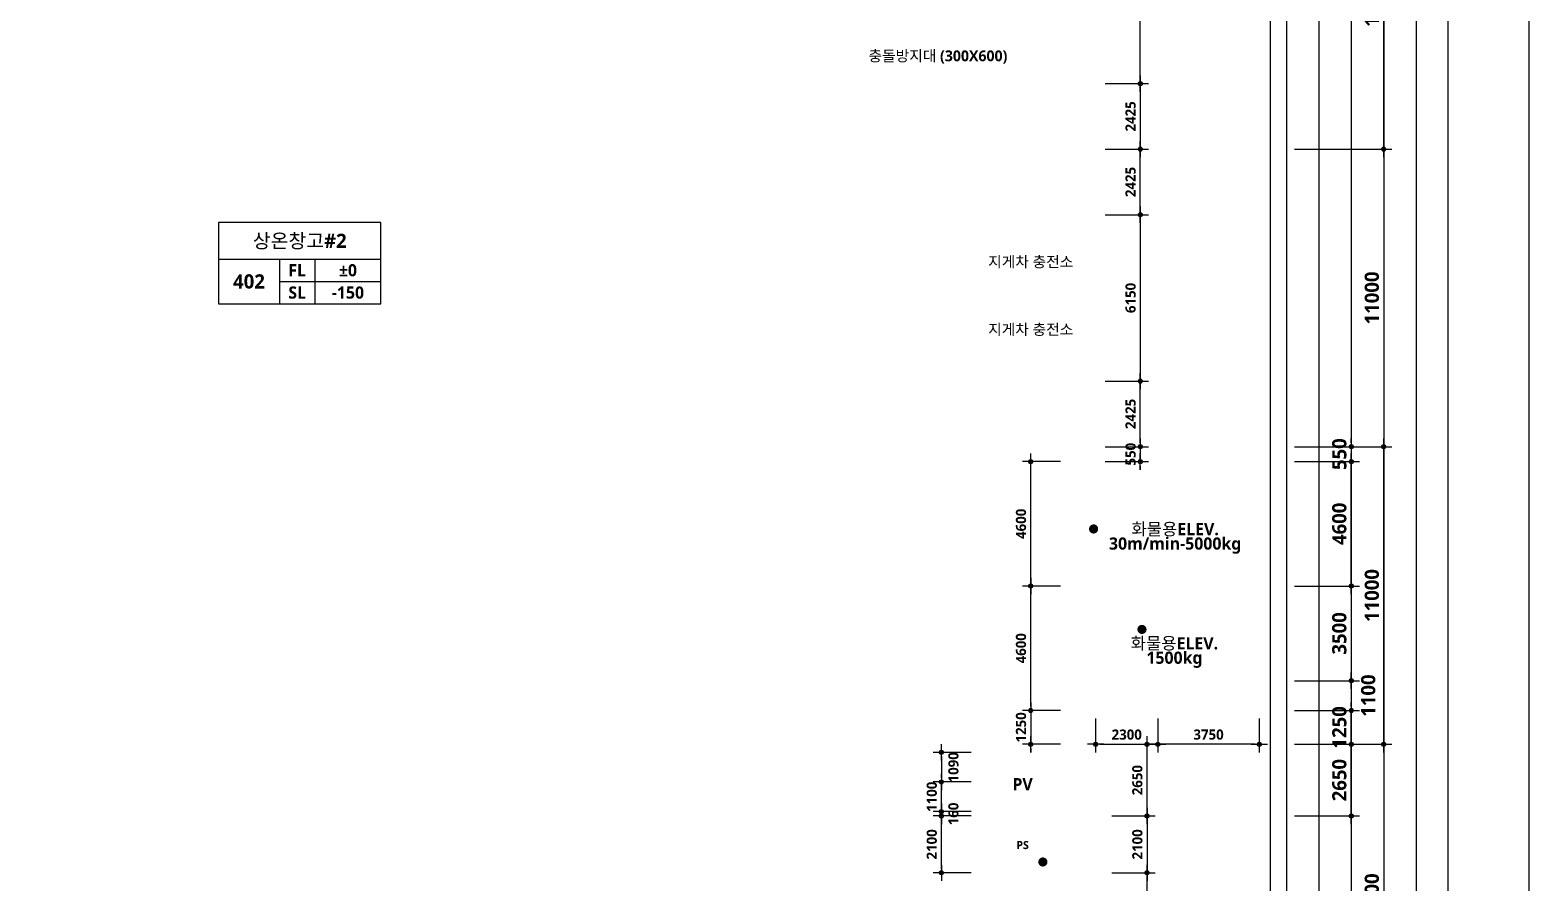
# Model space of a CAD drawing. Header units: millimetres. Extents: x -63924 to 190228206, y 0 to 456875599.
# Drawn here: x 122789 to 178200, y 669759 to 701257 of the extents above; entities that cross this region are included whole.
import ezdxf
from ezdxf.enums import TextEntityAlignment as Align

# ---------------------------------------------------------------- set-up
doc = ezdxf.new("R2010")
doc.units = ezdxf.units.MM
doc.header["$LTSCALE"] = 150
doc.header["$MEASUREMENT"] = 0
doc.header["$PDSIZE"] = -10
doc.layers.get('0').update_dxf_attribs({"linetype": 'CONTINUOUS'})
doc.layers.get('Defpoints').update_dxf_attribs({"color": 153, "linetype": 'CONTINUOUS'})
for name, color, linetype in [('A-ANNO-DIM', 4, 'CONTINUOUS'), ('A-ANNO-GRA1', 7, 'CONTINUOUS'), ('A-ANNO-LEAD', 4, 'CONTINUOUS'), ('A-ANNO-TEXT1', 7, 'CONTINUOUS'), ('A-ANNO-TEXT2', 3, 'CONTINUOUS'), ('A-FLOR-MARK-ARCH', 1, 'CONTINUOUS'), ('A-ST-AXIS-DIM', 7, 'CONTINUOUS')]:
    doc.layers.add(name, color=color, linetype=linetype)
for name, color, linetype, plot in [('Defpoint', 161, 'CONTINUOUS', False), ('G(그리드1)', 185, 'CONTINUOUS', False), ('G(그리드2)', 235, 'CONTINUOUS', False)]:
    doc.layers.add(name, color=color, linetype=linetype, plot=plot)
doc.styles.add('2020음성 1차', font='')
doc.styles.add('SH_나눔', font='')
doc.styles.add('SH_대대리576', font='')
doc.styles.add('SH_진천_나눔', font='')
doc.styles.get('2020음성 1차').set_extended_font_data('NanumGothic', bold=True)
doc.styles.get('SH_나눔').set_extended_font_data('NanumGothic', bold=True)
doc.styles.get('SH_대대리576').set_extended_font_data('NanumGothic', bold=True)
doc.styles.get('SH_진천_나눔').set_extended_font_data('NanumGothic', bold=True)
doc.dimstyles.new('SHP 300', dxfattribs={"dimscale": 150, "dimtxt": 3.5, "dimasz": 1, "dimexe": 2, "dimexo": 2, "dimgap": 1, "dimtad": 1, "dimdec": 0, "dimzin": 0, "dimdsep": 46, "dimtxsty": 'SH_대대리576', "dimblk": 'DIMDOT', "dimcen": 0.09, "dimclrt": 3, "dimadec": 0, "dimazin": 1, "dimtfac": 1, "dimtdec": 0, "dimtix": 1, "dimtmove": 2, "dimatfit": 0, "dimldrblk": 'DIMDOT', "dimfxl": 1, "dimtolj": 1, "dimtzin": 0, "dimarcsym": 0})
doc.dimstyles.new('SHP300내부', dxfattribs={"dimscale": 150, "dimtxt": 2.5, "dimasz": 1, "dimexe": 2, "dimexo": 2, "dimgap": 1, "dimtad": 1, "dimdec": 0, "dimzin": 0, "dimdsep": 46, "dimtxsty": 'SH_대대리576', "dimblk": 'DIMDOT', "dimcen": 0.09, "dimclrd": 256, "dimclre": 256, "dimclrt": 3, "dimadec": 0, "dimazin": 1, "dimtfac": 1, "dimtdec": 0, "dimtix": 1, "dimtmove": 2, "dimatfit": 0, "dimldrblk": 'DIMDOT', "dimfxl": 1, "dimtolj": 1, "dimtzin": 0, "dimlwd": -1, "dimlwe": -1, "dimarcsym": 0})

# ---------------------------------------------------------------- blocks, each defined once
blk = doc.blocks.new('DIMDOT')
at = {"color": 0}
blk.add_line((-2, 0), (2, 0), dxfattribs=at)
for radius in [0.5, 0.25]:
    blk.add_circle((0, 0), radius, dxfattribs=at)
blk = doc.blocks.new('*D1458')
at = {"layer": 'A-ST-AXIS-DIM', "color": 0, "lineweight": -2, "transparency": 16777216}
for p, q in [((169530, 674850), (173130, 674850)), ((172830, 674700), (172830, 663500)), ((169530, 663350), (173130, 663350))]:
    blk.add_line(p, q, dxfattribs=at)
at = {"layer": 'Defpoints', "color": 0, "transparency": 16777216}
for p in [(169230, 674850), (169230, 663350), (172830, 663350)]:
    blk.add_point(p, dxfattribs=at)
at = {"layer": 'A-ST-AXIS-DIM', "color": 0, "linetype": 'ByBlock', "lineweight": -2, "transparency": 16777216, "xscale": 150, "yscale": 150, "zscale": 150}
for p, rotation in [((172830, 674850), 90), ((172830, 663350), 270)]:
    blk.add_blockref('DIMDOT', p, dxfattribs=dict(at, rotation=rotation))
at = {"layer": 'A-ST-AXIS-DIM', "color": 3, "transparency": 16777216, "insert": (172391, 669100), "char_height": 525, "attachment_point": 5, "rotation": 90, "style": 'SH_대대리576'}
blk.add_mtext('\\A1;11500', dxfattribs=at)
blk = doc.blocks.new('*D1459')
at = {"layer": 'A-ST-AXIS-DIM', "color": 0, "lineweight": -2, "transparency": 16777216}
for p, q in [((169530, 685850), (173130, 685850)), ((172830, 675000), (172830, 685700)), ((169530, 674850), (173130, 674850))]:
    blk.add_line(p, q, dxfattribs=at)
at = {"layer": 'Defpoints', "color": 0, "transparency": 16777216}
for p in [(169230, 685850), (172830, 685850), (169230, 674850)]:
    blk.add_point(p, dxfattribs=at)
at = {"layer": 'A-ST-AXIS-DIM', "color": 0, "linetype": 'ByBlock', "lineweight": -2, "transparency": 16777216, "xscale": 150, "yscale": 150, "zscale": 150}
for p, rotation in [((172830, 685850), 90), ((172830, 674850), 270)]:
    blk.add_blockref('DIMDOT', p, dxfattribs=dict(at, rotation=rotation))
at = {"layer": 'A-ST-AXIS-DIM', "color": 3, "transparency": 16777216, "insert": (172392, 680350), "char_height": 525, "attachment_point": 5, "rotation": 90, "style": 'SH_대대리576'}
blk.add_mtext('\\A1;11000', dxfattribs=at)
blk = doc.blocks.new('*D1460')
at = {"layer": 'A-ST-AXIS-DIM', "color": 0, "lineweight": -2, "transparency": 16777216}
for p, q in [((169530, 696850), (173130, 696850)), ((172830, 696700), (172830, 686000)), ((169530, 685850), (173130, 685850))]:
    blk.add_line(p, q, dxfattribs=at)
at = {"layer": 'Defpoints', "color": 0, "transparency": 16777216}
for p in [(169230, 696850), (169230, 685850), (172830, 685850)]:
    blk.add_point(p, dxfattribs=at)
at = {"layer": 'A-ST-AXIS-DIM', "color": 0, "linetype": 'ByBlock', "lineweight": -2, "transparency": 16777216, "xscale": 150, "yscale": 150, "zscale": 150}
for p, rotation in [((172830, 696850), 90), ((172830, 685850), 270)]:
    blk.add_blockref('DIMDOT', p, dxfattribs=dict(at, rotation=rotation))
at = {"layer": 'A-ST-AXIS-DIM', "color": 3, "transparency": 16777216, "insert": (172392, 691350), "char_height": 525, "attachment_point": 5, "rotation": 90, "style": 'SH_대대리576'}
blk.add_mtext('\\A1;11000', dxfattribs=at)
blk = doc.blocks.new('*D1461')
at = {"layer": 'A-ST-AXIS-DIM', "color": 0, "lineweight": -2, "transparency": 16777216}
for p, q in [((169530, 707850), (173130, 707850)), ((172830, 697000), (172830, 707700)), ((169530, 696850), (173130, 696850))]:
    blk.add_line(p, q, dxfattribs=at)
at = {"layer": 'Defpoints', "color": 0, "transparency": 16777216}
for p in [(169230, 707850), (172830, 707850), (169230, 696850)]:
    blk.add_point(p, dxfattribs=at)
at = {"layer": 'A-ST-AXIS-DIM', "color": 0, "linetype": 'ByBlock', "lineweight": -2, "transparency": 16777216, "xscale": 150, "yscale": 150, "zscale": 150}
for p, rotation in [((172830, 707850), 90), ((172830, 696850), 270)]:
    blk.add_blockref('DIMDOT', p, dxfattribs=dict(at, rotation=rotation))
at = {"layer": 'A-ST-AXIS-DIM', "color": 3, "transparency": 16777216, "insert": (172392, 702350), "char_height": 525, "attachment_point": 5, "rotation": 90, "style": 'SH_대대리576'}
blk.add_mtext('\\A1;11000', dxfattribs=at)
blk = doc.blocks.new('*D1467')
at = {"layer": 'A-ST-AXIS-DIM', "color": 0, "lineweight": -2, "transparency": 16777216}
for p, q in [((169530, 672200), (171930, 672200)), ((171630, 672050), (171630, 664050)), ((169530, 663900), (171930, 663900))]:
    blk.add_line(p, q, dxfattribs=at)
at = {"layer": 'Defpoints', "color": 0, "transparency": 16777216}
for p in [(169230, 672200), (169230, 663900), (171630, 663900)]:
    blk.add_point(p, dxfattribs=at)
at = {"layer": 'A-ST-AXIS-DIM', "color": 0, "linetype": 'ByBlock', "lineweight": -2, "transparency": 16777216, "xscale": 150, "yscale": 150, "zscale": 150}
for p, rotation in [((171630, 672200), 90), ((171630, 663900), 270)]:
    blk.add_blockref('DIMDOT', p, dxfattribs=dict(at, rotation=rotation))
at = {"layer": 'A-ST-AXIS-DIM', "color": 3, "transparency": 16777216, "insert": (171190, 668050), "char_height": 525, "attachment_point": 5, "rotation": 90, "style": 'SH_대대리576'}
blk.add_mtext('\\A1;8300', dxfattribs=at)
blk = doc.blocks.new('*D1468')
at = {"layer": 'A-ST-AXIS-DIM', "color": 0, "lineweight": -2, "transparency": 16777216}
for p, q in [((169530, 674850), (171930, 674850)), ((171630, 672350), (171630, 674700)), ((169530, 672200), (171930, 672200))]:
    blk.add_line(p, q, dxfattribs=at)
at = {"layer": 'Defpoints', "color": 0, "transparency": 16777216}
for p in [(169230, 674850), (171630, 674850), (169230, 672200)]:
    blk.add_point(p, dxfattribs=at)
at = {"layer": 'A-ST-AXIS-DIM', "color": 0, "linetype": 'ByBlock', "lineweight": -2, "transparency": 16777216, "xscale": 150, "yscale": 150, "zscale": 150}
for p, rotation in [((171630, 674850), 90), ((171630, 672200), 270)]:
    blk.add_blockref('DIMDOT', p, dxfattribs=dict(at, rotation=rotation))
at = {"layer": 'A-ST-AXIS-DIM', "color": 3, "transparency": 16777216, "insert": (171190, 673525), "char_height": 525, "attachment_point": 5, "rotation": 90, "style": 'SH_대대리576'}
blk.add_mtext('\\A1;2650', dxfattribs=at)
blk = doc.blocks.new('*D1469')
at = {"layer": 'A-ST-AXIS-DIM', "color": 0, "lineweight": -2, "transparency": 16777216}
for p, q in [((169530, 680700), (171930, 680700)), ((171630, 680550), (171630, 677350)), ((169530, 677200), (171930, 677200))]:
    blk.add_line(p, q, dxfattribs=at)
at = {"layer": 'Defpoints', "color": 0, "transparency": 16777216}
for p in [(169230, 680700), (169230, 677200), (171630, 677200)]:
    blk.add_point(p, dxfattribs=at)
at = {"layer": 'A-ST-AXIS-DIM', "color": 0, "linetype": 'ByBlock', "lineweight": -2, "transparency": 16777216, "xscale": 150, "yscale": 150, "zscale": 150}
for p, rotation in [((171630, 680700), 90), ((171630, 677200), 270)]:
    blk.add_blockref('DIMDOT', p, dxfattribs=dict(at, rotation=rotation))
at = {"layer": 'A-ST-AXIS-DIM', "color": 3, "transparency": 16777216, "insert": (171190, 678950), "char_height": 525, "attachment_point": 5, "rotation": 90, "style": 'SH_대대리576'}
blk.add_mtext('\\A1;3500', dxfattribs=at)
blk = doc.blocks.new('*D1470')
at = {"layer": 'A-ST-AXIS-DIM', "color": 0, "lineweight": -2, "transparency": 16777216}
for p, q in [((169530, 685300), (171930, 685300)), ((171630, 680850), (171630, 685150)), ((169530, 680700), (171930, 680700))]:
    blk.add_line(p, q, dxfattribs=at)
at = {"layer": 'Defpoints', "color": 0, "transparency": 16777216}
for p in [(169230, 685300), (171630, 685300), (169230, 680700)]:
    blk.add_point(p, dxfattribs=at)
at = {"layer": 'A-ST-AXIS-DIM', "color": 0, "linetype": 'ByBlock', "lineweight": -2, "transparency": 16777216, "xscale": 150, "yscale": 150, "zscale": 150}
for p, rotation in [((171630, 685300), 90), ((171630, 680700), 270)]:
    blk.add_blockref('DIMDOT', p, dxfattribs=dict(at, rotation=rotation))
at = {"layer": 'A-ST-AXIS-DIM', "color": 3, "transparency": 16777216, "insert": (171190, 683000), "char_height": 525, "attachment_point": 5, "rotation": 90, "style": 'SH_대대리576'}
blk.add_mtext('\\A1;4600', dxfattribs=at)
blk = doc.blocks.new('*D1471')
at = {"layer": 'A-ST-AXIS-DIM', "color": 0, "lineweight": -2, "transparency": 16777216}
for p, q in [((171630, 686000), (171630, 686150)), ((169530, 685850), (171930, 685850)), ((171630, 685850), (171630, 685300)), ((169530, 685300), (171930, 685300)), ((171630, 685150), (171630, 685000))]:
    blk.add_line(p, q, dxfattribs=at)
at = {"layer": 'Defpoints', "color": 0, "transparency": 16777216}
for p in [(169230, 685850), (169230, 685300), (171630, 685300)]:
    blk.add_point(p, dxfattribs=at)
at = {"layer": 'A-ST-AXIS-DIM', "color": 0, "linetype": 'ByBlock', "lineweight": -2, "transparency": 16777216, "xscale": 150, "yscale": 150, "zscale": 150}
for p, rotation in [((171630, 685850), 270), ((171630, 685300), 90)]:
    blk.add_blockref('DIMDOT', p, dxfattribs=dict(at, rotation=rotation))
at = {"layer": 'A-ST-AXIS-DIM', "color": 3, "transparency": 16777216, "insert": (171191, 685575), "char_height": 525, "attachment_point": 5, "rotation": 90, "style": 'SH_대대리576'}
blk.add_mtext('\\A1;550', dxfattribs=at)
blk = doc.blocks.new('*D1472')
at = {"layer": 'A-ST-AXIS-DIM', "color": 0, "lineweight": -2, "transparency": 16777216}
for p, q in [((169530, 676100), (171930, 676100)), ((171630, 676250), (171630, 676400)), ((171630, 674850), (171630, 676100)), ((169530, 674850), (171930, 674850)), ((171630, 674700), (171630, 674550))]:
    blk.add_line(p, q, dxfattribs=at)
at = {"layer": 'Defpoints', "color": 0, "transparency": 16777216}
for p in [(169230, 676100), (171630, 676100), (169230, 674850)]:
    blk.add_point(p, dxfattribs=at)
at = {"layer": 'A-ST-AXIS-DIM', "color": 0, "linetype": 'ByBlock', "lineweight": -2, "transparency": 16777216, "xscale": 150, "yscale": 150, "zscale": 150}
for p, rotation in [((171630, 676100), 270), ((171630, 674850), 90)]:
    blk.add_blockref('DIMDOT', p, dxfattribs=dict(at, rotation=rotation))
at = {"layer": 'A-ST-AXIS-DIM', "color": 3, "transparency": 16777216, "insert": (171191, 675475), "char_height": 525, "attachment_point": 5, "rotation": 90, "style": 'SH_대대리576'}
blk.add_mtext('\\A1;1250', dxfattribs=at)
blk = doc.blocks.new('*D1473')
at = {"layer": 'A-ANNO-DIM', "transparency": 16777216}
for p, q in [((160880, 685300), (159480, 685300)), ((159780, 680850), (159780, 685150)), ((160880, 680700), (159480, 680700))]:
    blk.add_line(p, q, dxfattribs=at)
at = {"layer": 'Defpoints', "color": 0, "transparency": 16777216}
for p in [(159780, 685300), (161180, 685300), (161180, 680700)]:
    blk.add_point(p, dxfattribs=at)
at = {"layer": 'A-ANNO-DIM', "linetype": 'ByBlock', "transparency": 16777216, "xscale": 150, "yscale": 150, "zscale": 150}
for p, rotation in [((159780, 685300), 90), ((159780, 680700), 270)]:
    blk.add_blockref('DIMDOT', p, dxfattribs=dict(at, rotation=rotation))
at = {"layer": 'A-ANNO-DIM', "color": 3, "transparency": 16777216, "insert": (159423, 683000), "char_height": 375, "attachment_point": 5, "rotation": 90, "style": 'SH_대대리576'}
blk.add_mtext('\\A1;4600', dxfattribs=at)
blk = doc.blocks.new('*D1474')
at = {"layer": 'A-ANNO-DIM', "transparency": 16777216}
for p, q in [((160880, 680700), (159480, 680700)), ((159780, 676250), (159780, 680550)), ((160880, 676100), (159480, 676100))]:
    blk.add_line(p, q, dxfattribs=at)
at = {"layer": 'Defpoints', "color": 0, "transparency": 16777216}
for p in [(159780, 680700), (161180, 680700), (161180, 676100)]:
    blk.add_point(p, dxfattribs=at)
at = {"layer": 'A-ANNO-DIM', "linetype": 'ByBlock', "transparency": 16777216, "xscale": 150, "yscale": 150, "zscale": 150}
for p, rotation in [((159780, 680700), 90), ((159780, 676100), 270)]:
    blk.add_blockref('DIMDOT', p, dxfattribs=dict(at, rotation=rotation))
at = {"layer": 'A-ANNO-DIM', "color": 3, "transparency": 16777216, "insert": (159423, 678400), "char_height": 375, "attachment_point": 5, "rotation": 90, "style": 'SH_대대리576'}
blk.add_mtext('\\A1;4600', dxfattribs=at)
blk = doc.blocks.new('*D1475')
at = {"layer": 'A-ANNO-DIM', "transparency": 16777216}
for p, q in [((160880, 676100), (159480, 676100)), ((159780, 676250), (159780, 676400)), ((159780, 676100), (159780, 674850)), ((160880, 674850), (159480, 674850)), ((159780, 674700), (159780, 674550))]:
    blk.add_line(p, q, dxfattribs=at)
at = {"layer": 'Defpoints', "color": 0, "transparency": 16777216}
for p in [(161180, 676100), (159780, 674850), (161180, 674850)]:
    blk.add_point(p, dxfattribs=at)
at = {"layer": 'A-ANNO-DIM', "linetype": 'ByBlock', "transparency": 16777216, "xscale": 150, "yscale": 150, "zscale": 150}
for p, rotation in [((159780, 676100), 270), ((159780, 674850), 90)]:
    blk.add_blockref('DIMDOT', p, dxfattribs=dict(at, rotation=rotation))
at = {"layer": 'A-ANNO-DIM', "color": 3, "transparency": 16777216, "insert": (159423, 675475), "char_height": 375, "attachment_point": 5, "rotation": 90, "style": 'SH_대대리576'}
blk.add_mtext('\\A1;1250', dxfattribs=at)
blk = doc.blocks.new('*D1476')
at = {"layer": 'A-ANNO-DIM', "transparency": 16777216}
for p, q in [((162780, 670100), (164380, 670100)), ((164080, 664050), (164080, 669950)), ((162780, 663900), (164380, 663900))]:
    blk.add_line(p, q, dxfattribs=at)
at = {"layer": 'Defpoints', "color": 0, "transparency": 16777216}
for p in [(162480, 670100), (164080, 670100), (162480, 663900)]:
    blk.add_point(p, dxfattribs=at)
at = {"layer": 'A-ANNO-DIM', "linetype": 'ByBlock', "transparency": 16777216, "xscale": 150, "yscale": 150, "zscale": 150}
for p, rotation in [((164080, 670100), 90), ((164080, 663900), 270)]:
    blk.add_blockref('DIMDOT', p, dxfattribs=dict(at, rotation=rotation))
at = {"layer": 'A-ANNO-DIM', "color": 3, "transparency": 16777216, "insert": (163723, 667000), "char_height": 375, "attachment_point": 5, "rotation": 90, "style": 'SH_대대리576'}
blk.add_mtext('\\A1;6200', dxfattribs=at)
blk = doc.blocks.new('*D1477')
at = {"layer": 'A-ANNO-DIM', "transparency": 16777216}
for p, q in [((162780, 672200), (164380, 672200)), ((164080, 672050), (164080, 670250)), ((162780, 670100), (164380, 670100))]:
    blk.add_line(p, q, dxfattribs=at)
at = {"layer": 'Defpoints', "color": 0, "transparency": 16777216}
for p in [(162480, 672200), (162480, 670100), (164080, 670100)]:
    blk.add_point(p, dxfattribs=at)
at = {"layer": 'A-ANNO-DIM', "linetype": 'ByBlock', "transparency": 16777216, "xscale": 150, "yscale": 150, "zscale": 150}
for p, rotation in [((164080, 672200), 90), ((164080, 670100), 270)]:
    blk.add_blockref('DIMDOT', p, dxfattribs=dict(at, rotation=rotation))
at = {"layer": 'A-ANNO-DIM', "color": 3, "transparency": 16777216, "insert": (163724, 671150), "char_height": 375, "attachment_point": 5, "rotation": 90, "style": 'SH_대대리576'}
blk.add_mtext('\\A1;2100', dxfattribs=at)
blk = doc.blocks.new('*D1479')
at = {"layer": 'A-ANNO-DIM', "transparency": 16777216}
for p, q in [((162780, 674850), (164380, 674850)), ((164080, 672350), (164080, 674700)), ((162780, 672200), (164380, 672200))]:
    blk.add_line(p, q, dxfattribs=at)
at = {"layer": 'Defpoints', "color": 0, "transparency": 16777216}
for p in [(162480, 674850), (164080, 674850), (162480, 672200)]:
    blk.add_point(p, dxfattribs=at)
at = {"layer": 'A-ANNO-DIM', "linetype": 'ByBlock', "transparency": 16777216, "xscale": 150, "yscale": 150, "zscale": 150}
for p, rotation in [((164080, 674850), 90), ((164080, 672200), 270)]:
    blk.add_blockref('DIMDOT', p, dxfattribs=dict(at, rotation=rotation))
at = {"layer": 'A-ANNO-DIM', "color": 3, "transparency": 16777216, "insert": (163723, 673525), "char_height": 375, "attachment_point": 5, "rotation": 90, "style": 'SH_대대리576'}
blk.add_mtext('\\A1;2650', dxfattribs=at)
blk = doc.blocks.new('*D2211')
at = {"layer": 'A-ANNO-DIM', "transparency": 16777216}
for p, q in [((162530, 705425), (164130, 705425)), ((163830, 699425), (163830, 705275)), ((162530, 699275), (164130, 699275))]:
    blk.add_line(p, q, dxfattribs=at)
at = {"layer": 'Defpoints', "color": 0, "transparency": 16777216}
for p in [(162230, 705425), (163830, 705425), (162230, 699275)]:
    blk.add_point(p, dxfattribs=at)
at = {"layer": 'A-ANNO-DIM', "linetype": 'ByBlock', "transparency": 16777216, "xscale": 150, "yscale": 150, "zscale": 150}
for p, rotation in [((163830, 705425), 90), ((163830, 699275), 270)]:
    blk.add_blockref('DIMDOT', p, dxfattribs=dict(at, rotation=rotation))
at = {"layer": 'A-ANNO-DIM', "color": 3, "transparency": 16777216, "insert": (163473, 702350), "char_height": 375, "attachment_point": 5, "rotation": 90, "style": 'SH_대대리576'}
blk.add_mtext('\\A1;6150', dxfattribs=at)
blk = doc.blocks.new('*D2212')
at = {"layer": 'A-ANNO-DIM', "transparency": 16777216}
for p, q in [((162530, 699275), (164130, 699275)), ((163830, 699125), (163830, 697000)), ((162530, 696850), (164130, 696850))]:
    blk.add_line(p, q, dxfattribs=at)
at = {"layer": 'Defpoints', "color": 0, "transparency": 16777216}
for p in [(162230, 699275), (162230, 696850), (163830, 696850)]:
    blk.add_point(p, dxfattribs=at)
at = {"layer": 'A-ANNO-DIM', "linetype": 'ByBlock', "transparency": 16777216, "xscale": 150, "yscale": 150, "zscale": 150}
for p, rotation in [((163830, 699275), 90), ((163830, 696850), 270)]:
    blk.add_blockref('DIMDOT', p, dxfattribs=dict(at, rotation=rotation))
at = {"layer": 'A-ANNO-DIM', "color": 3, "transparency": 16777216, "insert": (163473, 698062), "char_height": 375, "attachment_point": 5, "rotation": 90, "style": 'SH_대대리576'}
blk.add_mtext('\\A1;2425', dxfattribs=at)
blk = doc.blocks.new('*D2213')
at = {"layer": 'A-ANNO-DIM', "transparency": 16777216}
for p, q in [((162530, 696850), (164130, 696850)), ((163830, 694575), (163830, 696700)), ((162530, 694425), (164130, 694425))]:
    blk.add_line(p, q, dxfattribs=at)
at = {"layer": 'Defpoints', "color": 0, "transparency": 16777216}
for p in [(162230, 696850), (163830, 696850), (162230, 694425)]:
    blk.add_point(p, dxfattribs=at)
at = {"layer": 'A-ANNO-DIM', "linetype": 'ByBlock', "transparency": 16777216, "xscale": 150, "yscale": 150, "zscale": 150}
for p, rotation in [((163830, 696850), 90), ((163830, 694425), 270)]:
    blk.add_blockref('DIMDOT', p, dxfattribs=dict(at, rotation=rotation))
at = {"layer": 'A-ANNO-DIM', "color": 3, "transparency": 16777216, "insert": (163473, 695637), "char_height": 375, "attachment_point": 5, "rotation": 90, "style": 'SH_대대리576'}
blk.add_mtext('\\A1;2425', dxfattribs=at)
blk = doc.blocks.new('*D2214')
at = {"layer": 'A-ANNO-DIM', "transparency": 16777216}
for p, q in [((162530, 694425), (164130, 694425)), ((163830, 694275), (163830, 688425)), ((162530, 688275), (164130, 688275))]:
    blk.add_line(p, q, dxfattribs=at)
at = {"layer": 'Defpoints', "color": 0, "transparency": 16777216}
for p in [(162230, 694425), (162230, 688275), (163830, 688275)]:
    blk.add_point(p, dxfattribs=at)
at = {"layer": 'A-ANNO-DIM', "linetype": 'ByBlock', "transparency": 16777216, "xscale": 150, "yscale": 150, "zscale": 150}
for p, rotation in [((163830, 694425), 90), ((163830, 688275), 270)]:
    blk.add_blockref('DIMDOT', p, dxfattribs=dict(at, rotation=rotation))
at = {"layer": 'A-ANNO-DIM', "color": 3, "transparency": 16777216, "insert": (163473, 691350), "char_height": 375, "attachment_point": 5, "rotation": 90, "style": 'SH_대대리576'}
blk.add_mtext('\\A1;6150', dxfattribs=at)
blk = doc.blocks.new('*D2215')
at = {"layer": 'A-ANNO-DIM', "transparency": 16777216}
for p, q in [((162530, 688275), (164130, 688275)), ((163830, 686000), (163830, 688125)), ((162530, 685850), (164130, 685850))]:
    blk.add_line(p, q, dxfattribs=at)
at = {"layer": 'Defpoints', "color": 0, "transparency": 16777216}
for p in [(162230, 688275), (163830, 688275), (162230, 685850)]:
    blk.add_point(p, dxfattribs=at)
at = {"layer": 'A-ANNO-DIM', "linetype": 'ByBlock', "transparency": 16777216, "xscale": 150, "yscale": 150, "zscale": 150}
for p, rotation in [((163830, 688275), 90), ((163830, 685850), 270)]:
    blk.add_blockref('DIMDOT', p, dxfattribs=dict(at, rotation=rotation))
at = {"layer": 'A-ANNO-DIM', "color": 3, "transparency": 16777216, "insert": (163473, 687062), "char_height": 375, "attachment_point": 5, "rotation": 90, "style": 'SH_대대리576'}
blk.add_mtext('\\A1;2425', dxfattribs=at)
blk = doc.blocks.new('*D2216')
at = {"layer": 'A-ANNO-DIM', "transparency": 16777216}
for p, q in [((163830, 686000), (163830, 686150)), ((162530, 685850), (164130, 685850)), ((163830, 685850), (163830, 685300)), ((162530, 685300), (164130, 685300)), ((163830, 685150), (163830, 685000))]:
    blk.add_line(p, q, dxfattribs=at)
at = {"layer": 'Defpoints', "color": 0, "transparency": 16777216}
for p in [(162230, 685850), (162230, 685300), (163830, 685300)]:
    blk.add_point(p, dxfattribs=at)
at = {"layer": 'A-ANNO-DIM', "linetype": 'ByBlock', "transparency": 16777216, "xscale": 150, "yscale": 150, "zscale": 150}
for p, rotation in [((163830, 685850), 270), ((163830, 685300), 90)]:
    blk.add_blockref('DIMDOT', p, dxfattribs=dict(at, rotation=rotation))
at = {"layer": 'A-ANNO-DIM', "color": 3, "transparency": 16777216, "insert": (163474, 685575), "char_height": 375, "attachment_point": 5, "rotation": 90, "style": 'SH_대대리576'}
blk.add_mtext('\\A1;550', dxfattribs=at)
blk = doc.blocks.new('*D2257')
at = {"layer": 'A-ANNO-DIM', "transparency": 16777216}
for p, q in [((157580, 674550), (156180, 674550)), ((156480, 674400), (156480, 673610)), ((157580, 673460), (156180, 673460))]:
    blk.add_line(p, q, dxfattribs=at)
at = {"layer": 'Defpoints', "color": 0, "transparency": 16777216}
for p in [(157880, 674550), (156480, 673460), (157880, 673460)]:
    blk.add_point(p, dxfattribs=at)
at = {"layer": 'A-ANNO-DIM', "linetype": 'ByBlock', "transparency": 16777216, "xscale": 150, "yscale": 150, "zscale": 150}
for p, rotation in [((156480, 674550), 90), ((156480, 673460), 270)]:
    blk.add_blockref('DIMDOT', p, dxfattribs=dict(at, rotation=rotation))
at = {"layer": 'A-ANNO-DIM', "color": 3, "transparency": 16777216, "insert": (156924, 674000), "char_height": 375, "attachment_point": 5, "rotation": 90, "style": 'SH_대대리576'}
blk.add_mtext('\\A1;1090', dxfattribs=at)
blk = doc.blocks.new('*D2258')
at = {"layer": 'A-ANNO-DIM', "transparency": 16777216}
for p, q in [((157580, 673460), (156180, 673460)), ((156480, 673610), (156480, 673760)), ((156480, 672360), (156480, 673460)), ((157580, 672360), (156180, 672360)), ((156480, 672210), (156480, 672060))]:
    blk.add_line(p, q, dxfattribs=at)
at = {"layer": 'Defpoints', "color": 0, "transparency": 16777216}
for p in [(156480, 673460), (157880, 673460), (157880, 672360)]:
    blk.add_point(p, dxfattribs=at)
at = {"layer": 'A-ANNO-DIM', "linetype": 'ByBlock', "transparency": 16777216, "xscale": 150, "yscale": 150, "zscale": 150}
for p, rotation in [((156480, 673460), 270), ((156480, 672360), 90)]:
    blk.add_blockref('DIMDOT', p, dxfattribs=dict(at, rotation=rotation))
at = {"layer": 'A-ANNO-DIM', "color": 3, "transparency": 16777216, "insert": (156124, 672910), "char_height": 375, "attachment_point": 5, "rotation": 90, "style": 'SH_대대리576'}
blk.add_mtext('\\A1;1100', dxfattribs=at)
blk = doc.blocks.new('*D2259')
at = {"layer": 'A-ANNO-DIM', "transparency": 16777216}
for p, q in [((157580, 672360), (156180, 672360)), ((157580, 672200), (156180, 672200)), ((156480, 672510), (156480, 672660)), ((156480, 672360), (156480, 672200)), ((156480, 672050), (156480, 671900))]:
    blk.add_line(p, q, dxfattribs=at)
at = {"layer": 'Defpoints', "color": 0, "transparency": 16777216}
for p in [(156480, 672200), (157880, 672360), (157880, 672200)]:
    blk.add_point(p, dxfattribs=at)
at = {"layer": 'A-ANNO-DIM', "linetype": 'ByBlock', "transparency": 16777216, "xscale": 150, "yscale": 150, "zscale": 150}
for p, rotation in [((156480, 672360), 270), ((156480, 672200), 90)]:
    blk.add_blockref('DIMDOT', p, dxfattribs=dict(at, rotation=rotation))
at = {"layer": 'A-ANNO-DIM', "color": 3, "transparency": 16777216, "insert": (156924, 672275), "char_height": 375, "attachment_point": 5, "rotation": 90, "style": 'SH_대대리576'}
blk.add_mtext('\\A1;160', dxfattribs=at)
blk = doc.blocks.new('*D2260')
at = {"layer": 'A-ANNO-DIM', "transparency": 16777216}
for p, q in [((157580, 672200), (156180, 672200)), ((156480, 670250), (156480, 672050)), ((157580, 670100), (156180, 670100))]:
    blk.add_line(p, q, dxfattribs=at)
at = {"layer": 'Defpoints', "color": 0, "transparency": 16777216}
for p in [(156480, 672200), (157880, 672200), (157880, 670100)]:
    blk.add_point(p, dxfattribs=at)
at = {"layer": 'A-ANNO-DIM', "linetype": 'ByBlock', "transparency": 16777216, "xscale": 150, "yscale": 150, "zscale": 150}
for p, rotation in [((156480, 672200), 90), ((156480, 670100), 270)]:
    blk.add_blockref('DIMDOT', p, dxfattribs=dict(at, rotation=rotation))
at = {"layer": 'A-ANNO-DIM', "color": 3, "transparency": 16777216, "insert": (156124, 671150), "char_height": 375, "attachment_point": 5, "rotation": 90, "style": 'SH_대대리576'}
blk.add_mtext('\\A1;2100', dxfattribs=at)
blk = doc.blocks.new('G$C9D92D8A7')
at = {"layer": 'A-ANNO-GRA1'}
for p, q in [((0, 11), (40, 11)), ((15, 11), (15, 0)), ((23.75, 11), (23.75, 0)), ((15, 5.5), (40, 5.5))]:
    blk.add_line(p, q, dxfattribs=at)
blk.add_lwpolyline([(0, 20), (0, 0), (40, 0), (40, 20)], close=True, dxfattribs=at)
at = {"style": '2020음성 1차'}
for tag, height, p in [('실명', 3.5, (20, 15.5)), ('실번호', 3.5, (7.5, 5.5)), ('마감레벨', 3, (31.875, 8.25)), ('구조레벨', 3, (31.875, 2.75))]:
    blk.add_attdef(tag, text='', height=height, dxfattribs=at).set_placement(p, align=Align.MIDDLE_CENTER)
at = {"layer": 'A-ANNO-TEXT1', "style": 'SH_나눔'}
for s, p in [('FL', (19.375, 8.25)), ('SL', (19.375, 2.75))]:
    blk.add_text(s, height=3, dxfattribs=at).set_placement(p, align=Align.MIDDLE)
blk = doc.blocks.new('*D2366')
at = {"layer": 'A-ANNO-DIM', "transparency": 16777216}
for p, q in [((162180, 675800), (162180, 674550)), ((164480, 675800), (164480, 674550)), ((162330, 674850), (164330, 674850))]:
    blk.add_line(p, q, dxfattribs=at)
at = {"layer": 'Defpoints', "color": 0, "transparency": 16777216}
for p in [(162180, 676100), (164480, 676100), (164480, 674850)]:
    blk.add_point(p, dxfattribs=at)
at = {"layer": 'A-ANNO-DIM', "linetype": 'ByBlock', "transparency": 16777216, "xscale": 150, "yscale": 150, "zscale": 150, "rotation": 180}
blk.add_blockref('DIMDOT', (162180, 674850), dxfattribs=at)
at = {"layer": 'A-ANNO-DIM', "linetype": 'ByBlock', "transparency": 16777216, "xscale": 150, "yscale": 150, "zscale": 150}
blk.add_blockref('DIMDOT', (164480, 674850), dxfattribs=at)
at = {"layer": 'A-ANNO-DIM', "color": 3, "transparency": 16777216, "insert": (163330, 675207), "char_height": 375, "attachment_point": 5, "style": 'SH_대대리576'}
blk.add_mtext('\\A1;2300', dxfattribs=at)
blk = doc.blocks.new('*D2367')
at = {"layer": 'A-ANNO-DIM', "transparency": 16777216}
for p, q in [((164480, 675800), (164480, 674550)), ((168230, 675800), (168230, 674550)), ((168080, 674850), (164630, 674850))]:
    blk.add_line(p, q, dxfattribs=at)
at = {"layer": 'Defpoints', "color": 0, "transparency": 16777216}
for p in [(164480, 676100), (168230, 676100), (164480, 674850)]:
    blk.add_point(p, dxfattribs=at)
at = {"layer": 'A-ANNO-DIM', "linetype": 'ByBlock', "transparency": 16777216, "xscale": 150, "yscale": 150, "zscale": 150, "rotation": 180}
blk.add_blockref('DIMDOT', (164480, 674850), dxfattribs=at)
at = {"layer": 'A-ANNO-DIM', "linetype": 'ByBlock', "transparency": 16777216, "xscale": 150, "yscale": 150, "zscale": 150}
blk.add_blockref('DIMDOT', (168230, 674850), dxfattribs=at)
at = {"layer": 'A-ANNO-DIM', "color": 3, "transparency": 16777216, "insert": (166355, 675207), "char_height": 375, "attachment_point": 5, "style": 'SH_대대리576'}
blk.add_mtext('\\A1;3750', dxfattribs=at)
blk = doc.blocks.new('*D2368')
at = {"layer": 'A-ST-AXIS-DIM', "color": 0, "lineweight": -2, "transparency": 16777216}
for p, q in [((169530, 677200), (171930, 677200)), ((171630, 677050), (171630, 676250)), ((169530, 676100), (171930, 676100))]:
    blk.add_line(p, q, dxfattribs=at)
at = {"layer": 'Defpoints', "color": 0, "transparency": 16777216}
for p in [(169230, 677200), (169230, 676100), (171630, 676100)]:
    blk.add_point(p, dxfattribs=at)
at = {"layer": 'A-ST-AXIS-DIM', "color": 0, "linetype": 'ByBlock', "lineweight": -2, "transparency": 16777216, "xscale": 150, "yscale": 150, "zscale": 150}
for p, rotation in [((171630, 677200), 90), ((171630, 676100), 270)]:
    blk.add_blockref('DIMDOT', p, dxfattribs=dict(at, rotation=rotation))
at = {"layer": 'A-ST-AXIS-DIM', "color": 3, "transparency": 16777216, "insert": (172259, 676650), "char_height": 525, "attachment_point": 5, "rotation": 90, "style": 'SH_대대리576'}
blk.add_mtext('\\A1;1100', dxfattribs=at)

msp = doc.modelspace()

# ---------------------------------------------------------------- linework, layer by layer
at = {"layer": 'A-ANNO-LEAD'}
msp.add_lwpolyline([(161403.9, 700306.5, 0, 83.3, 0), (161153.9, 700306.5, 0, 0, 0), (159603.9, 700306.5, 0, 0, 0)], format="xyseb", dxfattribs=at)
at = {"layer": 'A-FLOR-MARK-ARCH', "const_width": 168.8}
for points in [[(162020.6, 682810, 1), (162189.4, 682810, 1)], [(163808.4, 679096.3, 1), (163977.1, 679096.3, 1)], [(160145.6, 670500, 1), (160314.4, 670500, 1)]]:
    msp.add_lwpolyline(points, format="xyb", close=True, dxfattribs=at)
at = {"layer": 'Defpoint'}
for points in [[(89100, 630000), (178200, 630000), (178200, 756000), (89100, 756000)], [(92100, 753000), (175200, 753000), (175200, 646500), (92100, 646500)]]:
    msp.add_lwpolyline(points, close=True, dxfattribs=at)
at = {"layer": 'G(그리드1)'}
for points in [[(174030, 648550), (95830, 648550), (95830, 749950), (174030, 749950)], [(172830, 650750), (97030, 650750), (97030, 748750), (172830, 748750)], [(171630, 651950), (98230, 651950), (98230, 747550), (171630, 747550)], [(170430, 653150), (99430, 653150), (99430, 746350), (170430, 746350)], [(169230, 656150), (100630, 656150), (100630, 743350), (169230, 743350)]]:
    msp.add_lwpolyline(points, close=True, dxfattribs=at)
at = {"layer": 'G(그리드2)'}
msp.add_lwpolyline([(168630, 656750), (101230, 656750), (101230, 742750), (168630, 742750)], close=True, dxfattribs=at)

# ---------------------------------------------------------------- block references
at = {"layer": 'A-ANNO-TEXT1'}
ref = msp.add_blockref('G$C9D92D8A7', (129759.9, 691136.9), dxfattribs=dict(at, xscale=150, yscale=150, zscale=150))
ref.add_attrib('실명', '상온창고#2', dxfattribs={"layer": 'A-ANNO-TEXT2', "height": 525, "style": '2020음성 1차'}).set_placement((132759.9, 693461.9, 103000), align=Align.MIDDLE_CENTER)
ref.add_attrib('실번호', '402', dxfattribs={"layer": 'A-ANNO-TEXT2', "height": 525, "style": '2020음성 1차'}).set_placement((130884.9, 691961.9, 103000), align=Align.MIDDLE_CENTER)
ref.add_attrib('마감레벨', '%%p0', dxfattribs={"height": 450, "style": '2020음성 1차'}).set_placement((134541.1, 692374.4, 103000), align=Align.MIDDLE_CENTER)
ref.add_attrib('구조레벨', '-150', dxfattribs={"height": 450, "style": '2020음성 1차'}).set_placement((134541.1, 691549.4, 103000), align=Align.MIDDLE_CENTER)

# ---------------------------------------------------------------- texts
at = {"layer": 'A-ANNO-TEXT1', "style": '2020음성 1차'}
msp.add_text('충돌방지대 (300X600)', height=400, dxfattribs=at).set_placement((153783.9, 700299.9), align=Align.MIDDLE_LEFT)
for p in [(161354.5, 692687.6), (161354.5, 690187.6)]:
    msp.add_text('지게차 충전소', height=400, dxfattribs=at).set_placement(p, align=Align.MIDDLE_RIGHT)
at = {"layer": 'A-ANNO-TEXT1'}
for s, height, style, p in [('화물용ELEV.', 450, '2020음성 1차', (165120, 682810)), ('30m/min-5000kg', 450, '2020음성 1차', (165120, 682210)), ('화물용ELEV.', 450, '2020음성 1차', (165092.5, 678590)), ('1500kg', 450, '2020음성 1차', (165092.5, 677990)), ('PV', 450, 'SH_진천_나눔', (159480, 673375)), ('PS', 300, 'SH_진천_나눔', (159480, 671125))]:
    msp.add_text(s, height=height, dxfattribs=dict(at, style=style)).set_placement(p, align=Align.MIDDLE)

# ---------------------------------------------------------------- dimensions: what is measured, and where the dimension line sits
at = {"layer": 'A-ANNO-DIM'}
for base, p1, p2, angle, picture, middle in [((163830, 705425), (162230, 699275), (162230, 705425), 270, '*D2211', (163473.1, 702350)), ((163830, 696850), (162230, 699275), (162230, 696850), 90, '*D2212', (163473.3, 698062.5)), ((163830, 696850), (162230, 694425), (162230, 696850), 270, '*D2213', (163473.3, 695637.5)), ((163830, 688275), (162230, 694425), (162230, 688275), 90, '*D2214', (163473.1, 691350)), ((163830, 688275), (162230, 685850), (162230, 688275), 270, '*D2215', (163473.3, 687062.5)), ((163830, 685300), (162230, 685850), (162230, 685300), 90, '*D2216', (163473.9, 685575)), ((159780, 685300), (161180, 680700), (161180, 685300), 270, '*D1473', (159423.1, 683000)), ((159780, 680700), (161180, 676100), (161180, 680700), 270, '*D1474', (159423.1, 678400)), ((159780, 674850), (161180, 676100), (161180, 674850), 90, '*D1475', (159423.3, 675475)), ((164480, 674850, 103000), (162180, 676100, 103000), (164480, 676100, 103000), 180, '*D2366', (163330, 675206.9, 103000)), ((164080, 674850), (162480, 672200), (162480, 674850), 270, '*D1479', (163723.1, 673525)), ((156480, 673460), (157880, 672360), (157880, 673460), 270, '*D2258', (156124.4, 672910)), ((156480, 672200), (157880, 670100), (157880, 672200), 270, '*D2260', (156123.9, 671150)), ((164080, 670100), (162480, 672200), (162480, 670100), 90, '*D1477', (163723.9, 671150)), ((164080, 670100), (162480, 663900), (162480, 670100), 270, '*D1476', (163723.1, 667000))]:
    dim = msp.add_linear_dim(base=base, p1=p1, p2=p2, angle=angle, dimstyle='SHP300내부', dxfattribs=at)
    dim.commit()
    dim.dimension.update_dxf_attribs({"geometry": picture, "text_midpoint": middle})
dim = msp.add_linear_dim(base=(164480, 674850, 103000), p1=(168230, 676100, 103000), p2=(164480, 676100, 103000), dimstyle='SHP300내부', dxfattribs=at)
dim.commit()
dim.dimension.update_dxf_attribs({"geometry": '*D2367', "text_midpoint": (166355, 675206.9, 103000)})
for base, p1, p2, picture, middle in [((156480, 673460), (157880, 674550), (157880, 673460), '*D2257', (156924.4, 674000)), ((156480, 672200), (157880, 672360), (157880, 672200), '*D2259', (156923.9, 672275))]:
    dim = msp.add_linear_dim(base=base, p1=p1, p2=p2, angle=90, dimstyle='SHP300내부', dxfattribs=at)
    dim.commit()
    dim.dimension.update_dxf_attribs({"geometry": picture, "text_midpoint": middle, "dimtype": 160})
at = {"layer": 'A-ST-AXIS-DIM'}
for base, p1, p2, angle, picture, middle in [((172830, 707850), (169230, 696850), (169230, 707850), 270, '*D1461', (172392.1, 702350)), ((172830, 685850), (169230, 696850), (169230, 685850), 90, '*D1460', (172392.1, 691350)), ((171630, 685300), (169230, 685850), (169230, 685300), 90, '*D1471', (171191.4, 685575)), ((172830, 685850), (169230, 674850), (169230, 685850), 270, '*D1459', (172392.1, 680350)), ((171630, 685300), (169230, 680700), (169230, 685300), 270, '*D1470', (171190.3, 683000)), ((171630, 677200), (169230, 680700), (169230, 677200), 90, '*D1469', (171190.3, 678950)), ((171630, 676100), (169230, 674850), (169230, 676100), 270, '*D1472', (171190.7, 675475)), ((172830, 663350), (169230, 674850), (169230, 663350), 90, '*D1458', (172391.4, 669100)), ((171630, 674850), (169230, 672200), (169230, 674850), 270, '*D1468', (171190.3, 673525)), ((171630, 663900), (169230, 672200), (169230, 663900), 90, '*D1467', (171190.3, 668050))]:
    dim = msp.add_linear_dim(base=base, p1=p1, p2=p2, angle=angle, dimstyle='SHP 300', override={"dimtxsty": 'SH_대대리576', "dimldrblk": 'DIMDOT'}, dxfattribs=at)
    dim.commit()
    dim.dimension.update_dxf_attribs({"geometry": picture, "text_midpoint": middle})
dim = msp.add_linear_dim(base=(171630, 676100), p1=(169230, 677200), p2=(169230, 676100), angle=90, dimstyle='SHP 300', override={"dimtxsty": 'SH_대대리576', "dimldrblk": 'DIMDOT'}, dxfattribs=at)
dim.commit()
dim.dimension.update_dxf_attribs({"geometry": '*D2368', "text_midpoint": (172258.6, 676650), "dimtype": 160})

doc.saveas('drawing.dxf')
